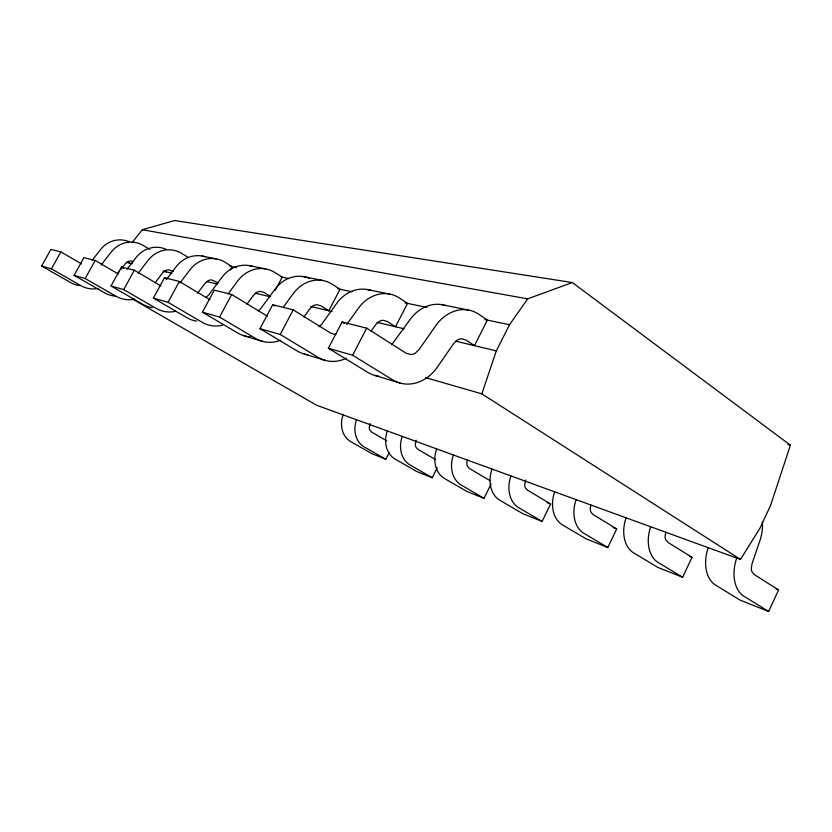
<?xml version="1.0" encoding="UTF-8"?>
<svg xmlns="http://www.w3.org/2000/svg" width="832" height="832" viewBox="0 0 832 832"><rect width="100%" height="100%" fill="white"/><g stroke="black" fill="none" stroke-linecap="round" stroke-linejoin="round"><path stroke-width="1.25" d="M467.324 460.034L466.804 463.424A7.415 5.845 -70.6 0 0 467.605 466.492L469.55 468.572L489.954 480.646M590.845 504.962L590.231 508.799A8.393 6.157 -71.1 0 0 591.022 512.231L593.039 514.519L616.71 528.934L607.786 547.508L586.196 538.918L562.505 524.93A28.766 21.393 -71 0 1 554.632 491.982M665.746 532.21L665.07 536.307A8.986 6.302 -71.3 0 0 665.839 539.958L667.888 542.36L692.006 557.336L682.614 577.262L657.946 567.455L633.755 552.947A30.753 21.902 -71.2 0 1 626.028 517.972M132.278 242.372L142.355 229.715L174.678 220.522L572.302 282.537L790.4 445.182L770.567 505.461L760.105 527.946L740.48 559.426L316.482 405.184L132.34 298.906M740.48 559.426L481.811 393.848L496.33 350.886L509.496 324.73L527.686 298.854L572.302 282.537M525.668 479.908L524.69 484.702A7.873 6.001 -70.9 0 0 525.491 487.947L527.467 490.121L550.618 503.994L542.11 521.394L523.058 513.812L499.928 500.313A27.019 20.842 -70.8 0 1 491.993 469.186M416.166 440.222L415.314 444.496A6.999 5.678 -70.3 0 0 416.114 447.408L418.007 449.394L435.542 459.659M370.011 423.498L369.21 427.544A6.635 5.512 -70 0 0 370.001 430.321L371.852 432.224L386.745 440.856M708.167 547.872A33.041 22.329 -71.5 0 0 715.624 585.135L740.199 600.163L768.664 611.478L778.554 589.982L754.114 574.444L752.055 571.906A9.662 6.406 -71.5 0 1 751.317 568.017L752.076 563.618L759.866 540.748A34.393 23.244 -72.2 0 0 762.372 521.591M436.613 449.03A25.47 20.27 -70.5 0 0 444.527 478.535L467.074 491.546L484.006 498.285L491.046 484.11M387.275 431.08A24.086 19.698 -70.2 0 0 395.138 459.118L417.082 471.671L432.234 477.703L437.226 467.782M343.065 414.981A22.849 19.126 -69.9 0 0 350.844 441.688L372.185 453.814L385.819 459.243L389.262 452.504M352.643 355.233L366.694 328.151L406.089 353.194L410.54 354.505A12.012 9.942 -75.8 0 0 415.178 353.226L419.016 349.658L435.521 325.988A41.018 33.114 -75.9 0 1 479.107 314.423L487.375 320.102L474.448 345.644L466.086 340.08L461.874 338.78A11.721 9.454 -75.9 0 0 457.423 339.997L453.7 343.491L437.466 366.974A42.058 34.819 -75.8 0 1 392.454 379.756L352.643 355.233L328.359 348.265L342.066 322.015L366.694 328.151M293.228 309.837L272.698 304.72L259.99 328.671L280.218 334.464L293.228 309.837L330.668 333.081L334.901 334.318A10.972 9.443 -76 0 0 336.014 334.256M275.163 290.462L282.225 277.16L274.955 272.553A32.126 28.673 -76.7 0 0 237.754 280.925L228.03 294.008M231.67 294.497L214.302 290.16L202.457 312.177L219.565 317.086L231.67 294.497L267.27 316.16M230.391 269.963L232.159 266.687L225.191 262.34A29.962 27.362 -77.2 0 0 189.81 270.005L180.055 282.922M179.358 281.445L164.466 277.732L153.379 298.106L168.043 302.307L179.358 281.445L209.862 299.728M152.287 307.674A29.869 27.945 -77.4 0 1 143.01 304.429L111.02 285.958L121.441 267.01L134.347 270.223L161.023 286.01M111.02 285.958L123.718 289.598L134.347 270.223M95.212 260.468L83.918 257.65L74.09 275.371L85.197 278.554L95.212 260.468L118.29 273.978M79.196 285.553A26.333 25.459 -79.8 0 1 70.741 282.61L41.6 266.063L50.898 249.423L60.861 251.909L81.567 263.91M41.6 266.063L51.407 268.871L60.861 251.909M371.02 331.23L375.731 324.594L379.236 321.422A10.733 9.017 -76.1 0 1 383.458 320.33L387.473 321.568L395.491 326.747L407.534 303.389L399.599 298.116A37.554 31.564 -76.1 0 0 358.301 308.391L346.757 324.522M303.857 317.065L309.962 308.651L313.258 305.739A9.89 8.59 -76.4 0 1 317.262 304.762L321.1 305.937L328.765 310.773L340.038 289.266L332.436 284.346A34.632 30.077 -76.4 0 0 293.27 293.582L283.504 306.946M246.948 304.19L253.718 295.017L256.838 292.334A9.183 8.195 -76.7 0 1 260.645 291.45L264.295 292.552L270.598 296.462M197.6 293.207L205.088 283.223L208.042 280.738A8.559 7.821 -77.2 0 1 211.661 279.926L218.202 282.849M166.452 279.5L176.03 266.864A29.338 26.967 -77.3 0 1 205.109 256.766M155.095 282.818L162.614 272.927L165.422 270.608A8.018 7.467 -77.7 0 1 168.865 269.87L173.233 271.482M138.133 273.343L147.982 260.468A28.07 26.146 -77.7 0 1 181.698 253.417L188.365 257.525M117.603 273.728L119.132 271.752M120.65 269.766L125.195 263.858L127.868 261.685A7.54 7.145 -78.6 0 1 131.165 260.998L133.286 261.633M126.953 269.36L135.897 257.712A27.518 25.782 -78 0 1 165.859 249.174M101.161 265.023L111.176 252.086A26.406 25.012 -78.6 0 1 143.354 245.554L149.75 249.434M92.134 260.385L100.474 249.642A25.917 24.669 -78.9 0 1 129.085 241.686M391.654 344.791L409.687 320.102A39.863 32.614 -76 0 1 445.619 305.583M318.895 326.778L321.547 324.428L336.648 303.462A36.577 31.086 -76.2 0 1 370.656 290.368M258.19 310.835L260.686 308.672L274.862 289.38A33.8 29.619 -76.5 0 1 309.254 278.262M206.211 297.17L208.562 295.173L221.915 277.316A31.408 28.246 -76.9 0 1 252.491 266.386M142.355 229.715L527.686 298.854M202.02 256.027L216.206 258.898M249.257 265.606L265.554 268.902M303.69 276.64L322.598 280.467M367.099 289.494L389.293 293.998M441.896 304.658L468.312 310.024M229.757 266.178L236.579 267.613M281.008 276.91L288.621 278.502M337.646 288.766L352.092 291.782M405.038 302.869L426.982 307.466M484.838 319.571L509.496 324.73M126.298 262.319L132.174 263.723M162.926 271.086L171.766 273.198M207.126 281.663L217.422 284.128M255.122 293.155L270.379 296.806M310.69 306.446L332.155 311.594M376.99 322.317L404.144 328.817M455.603 341.141L496.33 350.886M787.883 444.527L790.4 445.182M425.61 377.634L481.811 393.848M244.483 335.91L262.278 341.307M304.231 354.016L325.177 360.37M374.951 375.461L399.994 383.053M547.019 502.642L550.618 503.994M613.09 527.561L616.71 528.934M689.645 556.442L692.006 557.336M776.173 589.087L778.554 589.982M51.407 268.871L80.954 285.698A26.832 25.823 -79.2 0 0 98.592 288.392M385.819 459.243L364.291 446.982A23.223 19.302 -70 0 1 356.491 419.869M74.09 275.371L104.593 292.833A27.986 26.655 -78.3 0 0 115.523 296.14M85.197 278.554L116.158 296.327A28.548 27.05 -78 0 0 134.628 299.114M432.234 477.703L410.103 464.994A24.513 19.874 -70.3 0 1 402.22 436.519M123.718 289.598L156.198 308.412A30.514 28.382 -77.2 0 0 175.594 311.293M484.006 498.285L461.282 485.118A25.938 20.446 -70.6 0 1 453.346 455.125M153.379 298.106L186.971 317.71A32.011 29.349 -76.8 0 0 196.716 321.121M168.043 302.307L202.166 322.296A32.76 29.817 -76.7 0 0 222.55 325.25M542.11 521.394L518.794 507.738A27.539 21.018 -70.9 0 1 510.879 476.06M202.457 312.177L237.786 333.05A34.497 30.867 -76.4 0 0 246.844 336.461M121.441 267.01L123.635 268.299M127.556 261.851L129.709 263.13M219.565 317.086L255.466 338.395A35.36 31.377 -76.3 0 0 280.53 340.267M607.786 547.508L583.929 533.354A29.359 21.559 -71.1 0 1 576.087 499.793M164.466 277.732L166.691 279.063M259.99 328.671L297.18 350.99A37.398 32.51 -76.1 0 0 307.965 354.796M164.538 270.795L166.41 271.918M280.218 334.464L318.022 357.282A38.418 33.041 -76 0 0 346.31 358.259M682.614 577.262L658.289 562.588A31.439 22.048 -71.3 0 1 650.634 526.926M328.359 348.265L367.526 372.226A40.841 34.247 -75.8 0 0 378.893 376.262M768.664 611.478L743.995 596.284A33.831 22.443 -71.5 0 1 736.663 558.241M272.698 304.72L274.851 306.051M342.066 322.015L344.198 323.367M250.442 336.887A34.497 30.867 -76.4 0 1 248.03 336.648"/></g></svg>
